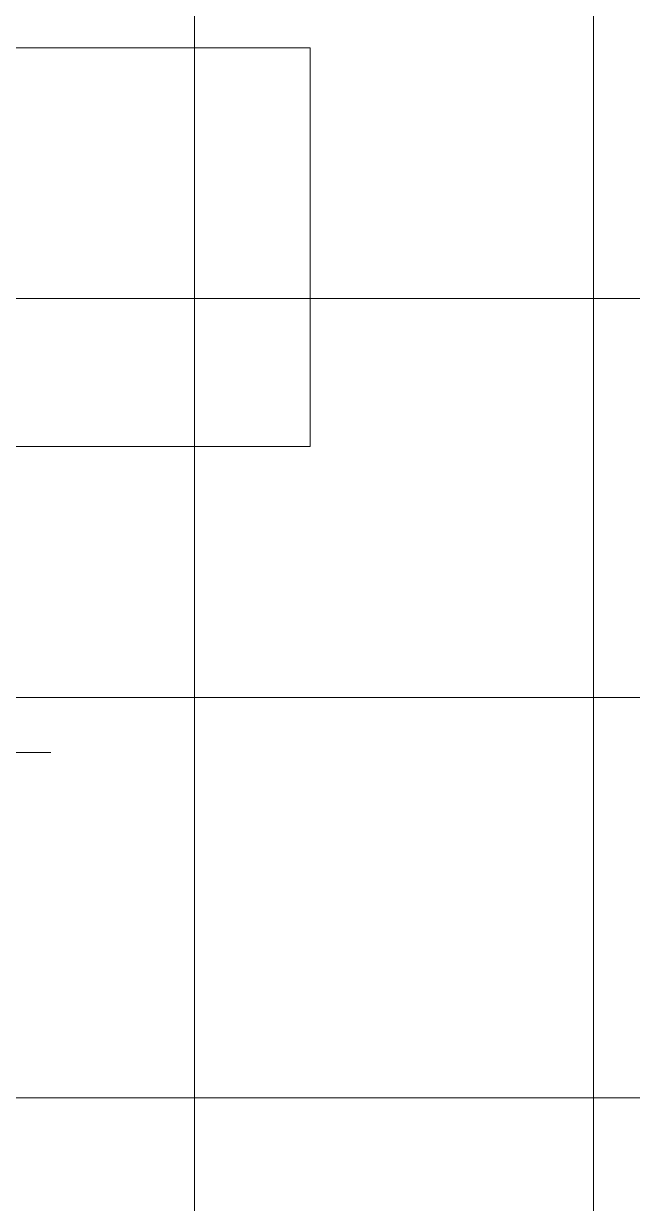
# Model space of a CAD drawing. Header units: millimetres. Extents: x 906 to 41302, y 848 to 28850.
# Drawn here: x 17626 to 18083, y 17619 to 18505 of the extents above; entities that cross this region are included whole.
import ezdxf

# ---------------------------------------------------------------- set-up
doc = ezdxf.new("R2010")
doc.units = ezdxf.units.MM
for name, color, linetype in [('PDF_A-ANNO-PONT', 7, 'Continuous'), ('PDF_A-FLOR-ROOM-IDEN', 7, 'Continuous'), ('PDF_X-단위세대$및$주동평면도$A-FLOR-GRID', 7, 'Continuous')]:
    doc.layers.add(name, color=color, linetype=linetype)

msp = doc.modelspace()

# ---------------------------------------------------------------- linework, layer by layer
at = {"layer": 'PDF_A-ANNO-PONT', "lineweight": 13}
msp.add_lwpolyline([(17646.66, 17957.81), (16783.06, 17957.81)], dxfattribs=at)
at = {"layer": 'PDF_A-FLOR-ROOM-IDEN', "lineweight": 13}
msp.add_lwpolyline([(16791.53, 18187.47), (16791.53, 18486.98), (17841.39, 18486.98), (17841.39, 18187.47)], close=True, dxfattribs=at)
at = {"layer": 'PDF_X-단위세대$및$주동평면도$A-FLOR-GRID', "lineweight": 5}
for points in [[(17754.61, 19300.84), (17754.61, 17001.08)], [(18054.12, 19300.84), (18054.12, 17001.08)], [(16314.22, 18298.59), (18274.25, 18298.59)], [(16314.22, 17999.09), (18274.25, 17999.09)], [(16314.22, 17698.52), (18314.47, 17698.52)]]:
    msp.add_lwpolyline(points, dxfattribs=at)

doc.saveas('drawing.dxf')
